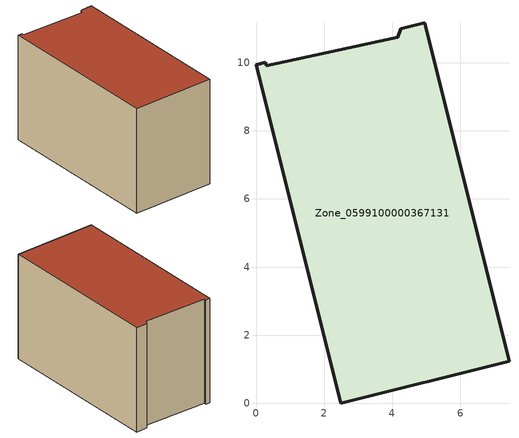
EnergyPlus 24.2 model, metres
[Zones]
Zone_0599100000367131
 floor ground (C_G): 0.31,9.91 4.17,10.76 4.25,11 4.95,11.18 7.43,1.24 2.48,0 0,9.94 0.29,10.01 z0
 wall outside (C_F): 2.48,0 7.43,1.24 4.95,11.18 4.25,11 4.17,10.76 0.31,9.91 0.29,10.01 0,9.94 2.48,0 z0:6.52
 roof outside (C_R): 4.95,11.18 4.25,11 4.17,10.76 0.31,9.91 0.29,10.01 0,9.94 2.48,0 7.43,1.24 z6.52
[BUILDING]
Pand.0599100000367131: North Axis=0; Terrain=City; Loads Convergence Tolerance Value=0.04; Temperature Convergence Tolerance Value=0.4; Solar Distribution=FullExterior; Maximum Number of Warmup Days=25; Minimum Number of Warmup Days=1
[Site:Location]
Rotterdam.The.Hague.AP_ZH_NLD Design_Conditions: Latitude=51.96; Longitude=4.45; Time Zone=1; Elevation=-4.5
[SITE:GROUNDTEMPERATURE:BUILDINGSURFACE]
18, 18, 18, 18, 18, 18, 18, 18, 18, 18, 18, 18
[MATERIAL] Thermal Absorptance=0.9; Solar Absorptance=0.7; Visible Absorptance=0.7
Name | Roughness | Thickness | Conductivity | Density | Specific Heat
G.TI.1992-2005 | MediumSmooth | 0.15 | 0.06 | 540 | 1210
F.TI.1992-2005 | Rough | 0.3 | 0.12 | 1920 | 840
R.TI.1992-2005 | MediumRough | 0.2 | 0.08 | 1500 | 1000
[CONSTRUCTION]
C_G: G.TI.1992-2005
C_F: F.TI.1992-2005
C_R: R.TI.1992-2005
[ZONE]
Zone_0599100000367131: Type=1; Multiplier=1; Ceiling Height=Autocalculate; Volume=Autocalculate; Floor Area=autocalculate; Part of Total Floor Area=Yes
[ZONEINFILTRATION:DESIGNFLOWRATE]
Infil_Zone_0599100000367131: Zone or ZoneList or Space or SpaceList=Zone_0599100000367131; Schedule=AlwaysOn; Design Flow Rate Calculation Method=Flow/Area; Flow Rate per Floor Area=0.0015; Constant Term Coefficient=1; Temperature Term Coefficient=0; Velocity Term Coefficient=0; Velocity Squared Term Coefficient=0
[HVACTEMPLATE:ZONE:IDEALLOADSAIRSYSTEM]
Zone_0599100000367131: Maximum Heating Supply Air Temperature=50; Minimum Cooling Supply Air Temperature=13; Maximum Heating Supply Air Humidity Ratio=0.0156; Minimum Cooling Supply Air Humidity Ratio=0.0077; Heating Limit=NoLimit; Cooling Limit=NoLimit; Dehumidification Control Type=ConstantSensibleHeatRatio; Cooling Sensible Heat Ratio=0.7; Dehumidification Setpoint=60; Humidification Control Type=None; Humidification Setpoint=30; Outdoor Air Method=None; Outdoor Air Flow Rate per Person=0.00944; Outdoor Air Flow Rate per Zone Floor Area=0; Outdoor Air Flow Rate per Zone=0; Demand Controlled Ventilation Type=None; Outdoor Air Economizer Type=NoEconomizer; Heat Recovery Type=None; Sensible Heat Recovery Effectiveness=0.7; Latent Heat Recovery Effectiveness=0.65
[ZONECONTROL:THERMOSTAT]
ThermostatControl_Zone_0599100000367131: Zone or ZoneList=Zone_0599100000367131; Control Type Schedule=DualSetpointControlType; Control 1=Thermostat_Zone_0599100000367131; Temperature Difference Between Cutout And Setpoint=0
[THERMOSTATSETPOINT:DUALSETPOINT]
Thermostat_Zone_0599100000367131: Heating Setpoint Temperature Schedule=HeatingSetpoint_Zone_0599100000367131; Cooling Setpoint Temperature Schedule=CoolingSetpoint_Zone_0599100000367131
[SCHEDULE:COMPACT]
HeatingSetpoint_Zone_0599100000367131: Through: 12/31, For: AllDays, Until: 24:00, 21
CoolingSetpoint_Zone_0599100000367131: Through: 12/31, For: AllDays, Until: 24:00, 24
DualSetpointControlType: Through: 12/31, For: AllDays, Until: 24:00, 4
AlwaysOn: Through: 12/31, For: AllDays, Until: 24:00, 1
